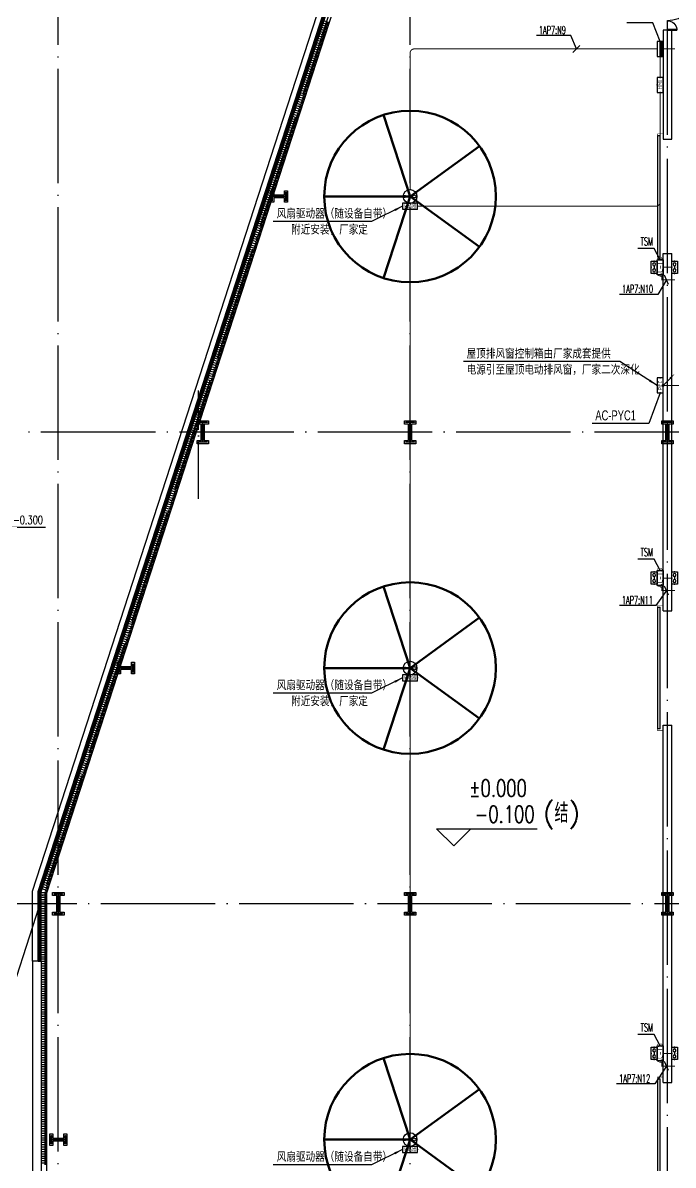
# Model space of a CAD drawing. Extents: x -1396510 to 1250330, y -1892470 to 1623980.
# Drawn here: x -286394 to -263654, y -791772 to -751806 of the extents above; entities that cross this region are included whole.
import ezdxf
from ezdxf.enums import TextEntityAlignment as Align

# ---------------------------------------------------------------- set-up
doc = ezdxf.new("R2010")
doc.units = 0
doc.header["$LTSCALE"] = 1000
doc.header["$MEASUREMENT"] = 0
doc.linetypes.add('10平面$0$DASH', pattern=[0.35, 0.25, -0.1])
doc.linetypes.add('DOTE', pattern=[2.42, 2, -0.2, 0.02, -0.2])
doc.layers.get('Defpoints').update_dxf_attribs({"color": 210})
for name, color, linetype in [('10平面$0$WINDOW', 4, 'Continuous'), ('99平面图例外参$0$A-HATCH-2', 251, 'Continuous'), ('A-AXIS-DOTE', 14, 'DOTE'), ('A-AXIS-DP', 126, 'Continuous'), ('A-HATCH-2', 251, 'Continuous'), ('A-LIN-V', 9, 'Continuous'), ('A-SFCE', 30, 'Continuous'), ('A-WINDOW', 140, 'Continuous'), ('AS-COLN', 6, 'Continuous'), ('AS-WALL', 40, 'Continuous'), ('DIM-照明', 3, 'Continuous'), ('DIM-箱柜', 3, 'Continuous'), ('EQUIP-动力', 3, 'Continuous'), ('EQUIP-箱柜', 3, 'Continuous'), ('LWIRE', 4, 'Continuous'), ('WIRE-照明', 1, 'Continuous'), ('建-墙-幕', 4, 'Continuous'), ('建-标高', 3, 'Continuous')]:
    doc.layers.add(name, color=color, linetype=linetype)
doc.layers.add('A-云线2', color=3, linetype='Continuous', plot=False)
doc.styles.add('_TEL_ATTDEF', font='GBENOR', dxfattribs={"width": 0.8, "height": 3, "bigfont": 'GBCBIG'})
doc.styles.add('_TEL_DIM', font='SIMPLEX', dxfattribs={"width": 0.8, "height": 3.5, "bigfont": 'HZTXT'})
doc.styles.add('A-STANDARD', font='SIMPLEX', dxfattribs={"bigfont": 'GBCBIG'})
doc.styles.add('HZTXT5', font='aa.shx', dxfattribs={"width": 0.7, "bigfont": 'hztxt.shx'})
doc.styles.get("Standard").update_dxf_attribs({"font": 'gbenor.shx', "bigfont": 'gbcbig.shx'})

# ---------------------------------------------------------------- blocks, each defined once
blk = doc.blocks.new('nt66')
at = {"layer": 'A-HATCH-2', "color": 8}
blk.add_lwpolyline([(-195840, 766870), (-195440, 766870), (-195440, 766758), (-195586, 766758), (-195586, 766182), (-195440, 766182), (-195440, 766070), (-195840, 766070), (-195840, 766182), (-195694, 766182), (-195694, 766758), (-195840, 766758)], close=True, dxfattribs=at)
at = {"layer": 'AS-COLN'}
blk.add_lwpolyline([(-195790, 766820), (-195490, 766820), (-195490, 766808), (-195636, 766808), (-195636, 766132), (-195490, 766132), (-195490, 766120), (-195790, 766120), (-195790, 766132), (-195644, 766132), (-195644, 766808), (-195790, 766808)], close=True, dxfattribs=at)
blk = doc.blocks.new('342343243')
at = {"layer": 'A-AXIS-DP', "color": 5}
blk.add_lwpolyline([(-155704, 832070), (-155404, 832070), (-155404, 832058), (-155550, 832058), (-155550, 831582), (-155404, 831582), (-155404, 831570), (-155704, 831570), (-155704, 831582), (-155558, 831582), (-155558, 832058), (-155704, 832058), (-155704, 832070)], close=True, dxfattribs=at)
at = {"layer": 'A-HATCH-2'}
blk.add_lwpolyline([(-155754, 832120), (-155354, 832120), (-155354, 832008), (-155500, 832008), (-155500, 831632), (-155354, 831632), (-155354, 831520), (-155754, 831520), (-155754, 831632), (-155608, 831632), (-155608, 832008), (-155754, 832008)], close=True, dxfattribs=at)
blk = doc.blocks.new('33333')
for p in [(-84464, -93400), (-77214, -93400), (-68214, -93400), (-89514, -109900), (-77214, -109900), (-68214, -109900)]:
    blk.add_blockref('nt66', p)
at = {"layer": 'A-AXIS-DP', "rotation": 270}
for p in [(-1109254, 525766), (-1114607, 509266), (-1116974, 492766)]:
    blk.add_blockref('342343243', p, dxfattribs=at)
blk = doc.blocks.new('w4324324')
at = {"layer": 'A-HATCH-2', "color": 0, "lineweight": 60}
for q in [(-1694760, 686605), (-1697614, 684532), (-1691907, 684532), (-1696524, 681178), (-1692997, 681178)]:
    blk.add_line((-1694760, 683605), q, dxfattribs=at)
blk.add_circle((-1694760, 683605), 3000, dxfattribs=at)
blk = doc.blocks.new('ner546')
at = {"layer": 'A-LIN-V', "color": 8}
for p in [(565280, 70256), (581780, 70256), (598280, 70256)]:
    blk.add_blockref('w4324324', p, dxfattribs=at)
blk = doc.blocks.new('3333')
at = {"layer": 'A-SFCE', "const_width": 20}
blk.add_lwpolyline([(-227064, 766320), (-227064, 766510), (-227244, 766510), (-227244, 766320)], dxfattribs=at)
blk = doc.blocks.new('99平面图例外参$0$$LinePat$填挖边坡')
at = {"color": 0}
for p, q in [((0, 0), (0, -1500)), ((300, 0), (300, -600))]:
    blk.add_line(p, q, dxfattribs=at)
at = {"layer": 'Defpoints', "color": 0}
blk.add_point((600, 0), dxfattribs=at)
blk = doc.blocks.new('10平面$0$$DorLib2D$00000126')
at = {"color": 0, "linetype": 'Continuous'}
for p, q in [((-0.532, 0.5), (-0.532, 0.9)), ((0.532, 0.9), (0.532, 0.5))]:
    blk.add_line(p, q, dxfattribs=at)
at = {"color": 0, "linetype": '10平面$0$DASH'}
for p, q in [((-0.532, 0.9), (0.532, 0.9)), ((-0.532, 0.5), (0.532, 0.5))]:
    blk.add_line(p, q, dxfattribs=at)
blk = doc.blocks.new('DOOR2DLIB$SYSLIB$00000123')
at = {"color": 0}
for p, q in [((0.475, -0.001), (0.475, 0.752)), ((0.475, 0.752), (0.5, 0.752)), ((0.5, -0.001), (0.5, 0.752)), ((-0.5, 0), (-0.5, 0.252)), ((-0.475, 0.252), (-0.5, 0.252)), ((-0.475, 0), (-0.475, 0.252)), ((-0.475, 0), (-0.5, 0)), ((0.475, -0.001), (0.5, -0.001))]:
    blk.add_line(p, q, dxfattribs=at)
for centre, radius, start, end in [((0.505, -0.002), 0.755, 92.2493, 179.7238), ((-0.501, 0.003), 0.251, 359.7899, 84.0974)]:
    blk.add_arc(centre, radius, start, end, dxfattribs=at)
blk = doc.blocks.new('世赫2#厂房一层0821')
at = {"layer": 'A-AXIS-DOTE', "color": 8, "ltscale": 2}
for p, q in [((0, -89188.9), (0, 6400)), ((12300, -89188.9), (12300, 6300)), ((21300, -87498.9), (21300, 6300)), ((163114.2, -49500), (-11095.8, -49500)), ((165204.2, -66000), (-11095.8, -66000))]:
    blk.add_line(p, q, dxfattribs=at)
at = {"layer": 'A-AXIS-DOTE', "color": 8}
blk.add_line((4900, -51830), (4900, -48040), dxfattribs=at)
at = {"layer": 'A-AXIS-DOTE', "color": 8, "ltscale": 2}
blk.add_lwpolyline([(-1898.6, -69910.4), (21947.6, 3584)], dxfattribs=at)
at = {"layer": 'A-LIN-V'}
for p, q in [((-400, -65615.8), (15503.8, -16600)), ((-400, -82650), (-400, -65615.8))]:
    blk.add_line(p, q, dxfattribs=at)
blk.add_lwpolyline([(-900, -68000), (-900, -65552.5), (16794.3, -11018.4), (17079.6, -11111)], dxfattribs=at)
at = {"layer": 'AS-WALL'}
for p, q in [((21450, -35430), (21150, -35430)), ((21150, -35430), (21150, -39250)), ((21450, -39250), (21450, -35430)), ((21150, -39250), (21450, -39250)), ((21150, -55750), (21150, -43250)), ((21150, -43250), (21450, -43250)), ((21450, -55750), (21450, -43250)), ((21150, -55750), (21450, -55750)), ((21150, -72250), (21150, -59750)), ((21150, -59750), (21450, -59750)), ((21450, -72250), (21450, -59750)), ((-900, -68000), (-900, -83150)), ((-600, -68000), (-900, -68000)), ((-600, -68000), (-600, -82850)), ((21150, -72250), (21450, -72250))]:
    blk.add_line(p, q, dxfattribs=at)
at = {"layer": '建-墙-幕'}
for p, q in [((-700, -65568.4), (9872.2, -32984.6)), ((-666.7, -65573.6), (9903.9, -32994.9)), ((-633.3, -65578.9), (9935.6, -33005.1)), ((-600, -65584.2), (9967.3, -33015.4)), ((-700, -68000), (-700, -65568.4)), ((-666.7, -68000), (-666.7, -65573.6)), ((-633.3, -68000), (-633.3, -65578.9)), ((-600, -68000), (-600, -65584.2)), ((-700, -68000), (-600, -68000))]:
    blk.add_line(p, q, dxfattribs=at)
at = {"layer": '建-标高', "color": 8}
for p, q in [((-2211.4, -52821.8), (-451.4, -52821.8)), ((13827.8, -63970), (13227.8, -63370)), ((13227.8, -63370), (16747.8, -63370)), ((13827.8, -63970), (14427.8, -63370))]:
    blk.add_line(p, q, dxfattribs=at)
at = {"layer": '10平面$0$WINDOW'}
for name, p, xscale, yscale, zscale, rotation in [('DOOR2DLIB$SYSLIB$00000123', (21300, -34780), 1300, -1300, 300, 90.00000000093488), ('10平面$0$$DorLib2D$00000126', (21150, -41250), -4000, -200, 200, 269.9999999997814), ('10平面$0$$DorLib2D$00000126', (21150, -57750), -4000, -200, 200, 269.9999999997814), ('10平面$0$$DorLib2D$00000126', (21150, -74250), -4000, -200, 200, 269.9999999997814)]:
    blk.add_blockref(name, p, dxfattribs=dict(at, xscale=xscale, yscale=yscale, zscale=zscale, rotation=rotation))
at = {"layer": '99平面图例外参$0$A-HATCH-2', "color": 203, "yscale": 0.1333333333333333, "zscale": 0.1333333333333333}
for p, xscale, rotation in [((9478.1, -35171.2), 0.133362719495067, 252.0237134181384), ((9330, -35627.9), 0.133362719495067, 252.0237134181384), ((9354.6, -35551.8), 0.133362719495067, 252.0237134181384), ((9379.3, -35475.7), 0.133362719495067, 252.0237134181384), ((9404, -35399.5), 0.133362719495067, 252.0237134181384), ((9428.7, -35323.4), 0.133362719495067, 252.0237134181384), ((9453.4, -35247.3), 0.133362719495067, 252.0237134181384), ((9206.5, -36008.4), 0.133362719495067, 252.0237134181384), ((9231.2, -35932.3), 0.133362719495067, 252.0237134181384), ((9255.9, -35856.2), 0.133362719495067, 252.0237134181384), ((9280.6, -35780.1), 0.133362719495067, 252.0237134181384), ((9305.3, -35704), 0.133362719495067, 252.0237134181384), ((9083, -36389), 0.133362719495067, 252.0237134181384), ((9107.7, -36312.9), 0.133362719495067, 252.0237134181384), ((9132.4, -36236.8), 0.133362719495067, 252.0237134181384), ((9157.1, -36160.7), 0.133362719495067, 252.0237134181384), ((9181.8, -36084.5), 0.133362719495067, 252.0237134181384), ((8959.5, -36769.6), 0.133362719495067, 252.0237134181384), ((8984.2, -36693.4), 0.133362719495067, 252.0237134181384), ((9008.9, -36617.3), 0.133362719495067, 252.0237134181384), ((9033.6, -36541.2), 0.133362719495067, 252.0237134181384), ((9058.3, -36465.1), 0.133362719495067, 252.0237134181384), ((8811.4, -37226.2), 0.133362719495067, 252.0237134181384), ((8836, -37150.1), 0.133362719495067, 252.0237134181384), ((8860.7, -37074), 0.133362719495067, 252.0237134181384), ((8885.4, -36997.9), 0.133362719495067, 252.0237134181384), ((8910.1, -36921.8), 0.133362719495067, 252.0237134181384), ((8934.8, -36845.7), 0.133362719495067, 252.0237134181384), ((8687.9, -37606.8), 0.133362719495067, 252.0237134181384), ((8712.6, -37530.7), 0.133362719495067, 252.0237134181384), ((8737.3, -37454.6), 0.133362719495067, 252.0237134181384), ((8762, -37378.4), 0.133362719495067, 252.0237134181384), ((8786.7, -37302.3), 0.133362719495067, 252.0237134181384), ((8564.4, -37987.3), 0.133362719495067, 252.0237134181384), ((8589.1, -37911.2), 0.133362719495067, 252.0237134181384), ((8613.8, -37835.1), 0.133362719495067, 252.0237134181384), ((8638.5, -37759), 0.133362719495067, 252.0237134181384), ((8663.2, -37682.9), 0.133362719495067, 252.0237134181384), ((8440.9, -38367.9), 0.133362719495067, 252.0237134181384), ((8465.6, -38291.8), 0.133362719495067, 252.0237134181384), ((8490.3, -38215.7), 0.133362719495067, 252.0237134181384), ((8515, -38139.6), 0.133362719495067, 252.0237134181384), ((8539.7, -38063.4), 0.133362719495067, 252.0237134181384), ((8292.7, -38824.6), 0.133362719495067, 252.0237134181384), ((8317.4, -38748.5), 0.133362719495067, 252.0237134181384), ((8342.1, -38672.3), 0.133362719495067, 252.0237134181384), ((8366.8, -38596.2), 0.133362719495067, 252.0237134181384), ((8391.5, -38520.1), 0.133362719495067, 252.0237134181384), ((8416.2, -38444), 0.133362719495067, 252.0237134181384), ((8169.3, -39205.1), 0.133362719495067, 252.0237134181384), ((8194, -39129), 0.133362719495067, 252.0237134181384), ((8218.7, -39052.9), 0.133362719495067, 252.0237134181384), ((8243.4, -38976.8), 0.133362719495067, 252.0237134181384), ((8268.1, -38900.7), 0.133362719495067, 252.0237134181384), ((8045.8, -39585.7), 0.133362719495067, 252.0237134181384), ((8070.5, -39509.6), 0.133362719495067, 252.0237134181384), ((8095.2, -39433.5), 0.133362719495067, 252.0237134181384), ((8119.9, -39357.3), 0.133362719495067, 252.0237134181384), ((8144.6, -39281.2), 0.133362719495067, 252.0237134181384), ((7922.3, -39966.2), 0.133362719495067, 252.0237134181384), ((7947, -39890.1), 0.133362719495067, 252.0237134181384), ((7971.7, -39814), 0.133362719495067, 252.0237134181384), ((7996.4, -39737.9), 0.133362719495067, 252.0237134181384), ((8021.1, -39661.8), 0.133362719495067, 252.0237134181384), ((7774.1, -40422.9), 0.133362719495067, 252.0237134181384), ((7798.8, -40346.8), 0.133362719495067, 252.0237134181384), ((7823.5, -40270.7), 0.133362719495067, 252.0237134181384), ((7848.2, -40194.6), 0.133362719495067, 252.0237134181384), ((7872.9, -40118.5), 0.133362719495067, 252.0237134181384), ((7897.6, -40042.3), 0.133362719495067, 252.0237134181384), ((7650.7, -40803.5), 0.133362719495067, 252.0237134181384), ((7675.4, -40727.4), 0.133362719495067, 252.0237134181384), ((7700.1, -40651.2), 0.133362719495067, 252.0237134181384), ((7724.8, -40575.1), 0.133362719495067, 252.0237134181384), ((7749.5, -40499), 0.133362719495067, 252.0237134181384), ((7527.2, -41184), 0.133362719495067, 252.0237134181384), ((7551.9, -41107.9), 0.133362719495067, 252.0237134181384), ((7576.6, -41031.8), 0.133362719495067, 252.0237134181384), ((7601.3, -40955.7), 0.133362719495067, 252.0237134181384), ((7626, -40879.6), 0.133362719495067, 252.0237134181384), ((7403.7, -41564.6), 0.133362719495067, 252.0237134181384), ((7428.4, -41488.5), 0.133362719495067, 252.0237134181384), ((7453.1, -41412.4), 0.133362719495067, 252.0237134181384), ((7477.8, -41336.2), 0.133362719495067, 252.0237134181384), ((7502.5, -41260.1), 0.133362719495067, 252.0237134181384), ((7255.5, -42021.2), 0.133362719495067, 252.0237134181384), ((7280.2, -41945.1), 0.133362719495067, 252.0237134181384), ((7304.9, -41869), 0.133362719495067, 252.0237134181384), ((7329.6, -41792.9), 0.133362719495067, 252.0237134181384), ((7354.3, -41716.8), 0.133362719495067, 252.0237134181384), ((7379, -41640.7), 0.133362719495067, 252.0237134181384), ((7132.1, -42401.8), 0.133362719495067, 252.0237134181384), ((7156.8, -42325.7), 0.133362719495067, 252.0237134181384), ((7181.5, -42249.6), 0.133362719495067, 252.0237134181384), ((7206.2, -42173.5), 0.133362719495067, 252.0237134181384), ((7230.9, -42097.4), 0.133362719495067, 252.0237134181384), ((7008.6, -42782.4), 0.133362719495067, 252.0237134181384), ((7033.3, -42706.3), 0.133362719495067, 252.0237134181384), ((7058, -42630.1), 0.133362719495067, 252.0237134181384), ((7082.7, -42554), 0.133362719495067, 252.0237134181384), ((7107.4, -42477.9), 0.133362719495067, 252.0237134181384), ((6885.1, -43162.9), 0.133362719495067, 252.0237134181384), ((6909.8, -43086.8), 0.133362719495067, 252.0237134181384), ((6934.5, -43010.7), 0.133362719495067, 252.0237134181384), ((6959.2, -42934.6), 0.133362719495067, 252.0237134181384), ((6983.9, -42858.5), 0.133362719495067, 252.0237134181384), ((6736.9, -43619.6), 0.133362719495067, 252.0237134181384), ((6761.6, -43543.5), 0.133362719495067, 252.0237134181384), ((6786.3, -43467.4), 0.133362719495067, 252.0237134181384), ((6811, -43391.3), 0.133362719495067, 252.0237134181384), ((6835.7, -43315.1), 0.133362719495067, 252.0237134181384), ((6860.4, -43239), 0.133362719495067, 252.0237134181384), ((6613.5, -44000.1), 0.133362719495067, 252.0237134181384), ((6638.2, -43924), 0.133362719495067, 252.0237134181384), ((6662.9, -43847.9), 0.133362719495067, 252.0237134181384), ((6687.6, -43771.8), 0.133362719495067, 252.0237134181384), ((6712.2, -43695.7), 0.133362719495067, 252.0237134181384), ((6490, -44380.7), 0.133362719495067, 252.0237134181384), ((6514.7, -44304.6), 0.133362719495067, 252.0237134181384), ((6539.4, -44228.5), 0.133362719495067, 252.0237134181384), ((6564.1, -44152.4), 0.133362719495067, 252.0237134181384), ((6588.8, -44076.3), 0.133362719495067, 252.0237134181384), ((6366.5, -44761.3), 0.133362719495067, 252.0237134181384), ((6391.2, -44685.1), 0.133362719495067, 252.0237134181384), ((6415.9, -44609), 0.133362719495067, 252.0237134181384), ((6440.6, -44532.9), 0.133362719495067, 252.0237134181384), ((6465.3, -44456.8), 0.133362719495067, 252.0237134181384), ((6218.3, -45217.9), 0.133362719495067, 252.0237134181384), ((6243, -45141.8), 0.133362719495067, 252.0237134181384), ((6267.7, -45065.7), 0.133362719495067, 252.0237134181384), ((6292.4, -44989.6), 0.133362719495067, 252.0237134181384), ((6317.1, -44913.5), 0.133362719495067, 252.0237134181384), ((6341.8, -44837.4), 0.133362719495067, 252.0237134181384), ((6094.9, -45598.5), 0.133362719495067, 252.0237134181384), ((6119.6, -45522.4), 0.133362719495067, 252.0237134181384), ((6144.3, -45446.3), 0.133362719495067, 252.0237134181384), ((6169, -45370.2), 0.133362719495067, 252.0237134181384), ((6193.6, -45294), 0.133362719495067, 252.0237134181384), ((5971.4, -45979), 0.133362719495067, 252.0237134181384), ((5996.1, -45902.9), 0.133362719495067, 252.0237134181384), ((6020.8, -45826.8), 0.133362719495067, 252.0237134181384), ((6045.5, -45750.7), 0.133362719495067, 252.0237134181384), ((6070.2, -45674.6), 0.133362719495067, 252.0237134181384), ((5847.9, -46359.6), 0.133362719495067, 252.0237134181384), ((5872.6, -46283.5), 0.133362719495067, 252.0237134181384), ((5897.3, -46207.4), 0.133362719495067, 252.0237134181384), ((5922, -46131.3), 0.133362719495067, 252.0237134181384), ((5946.7, -46055.2), 0.133362719495067, 252.0237134181384), ((5699.7, -46816.3), 0.133362719495067, 252.0237134181384), ((5724.4, -46740.2), 0.133362719495067, 252.0237134181384), ((5749.1, -46664), 0.133362719495067, 252.0237134181384), ((5773.8, -46587.9), 0.133362719495067, 252.0237134181384), ((5798.5, -46511.8), 0.133362719495067, 252.0237134181384), ((5823.2, -46435.7), 0.133362719495067, 252.0237134181384), ((5576.3, -47196.8), 0.133362719495067, 252.0237134181384), ((5601, -47120.7), 0.133362719495067, 252.0237134181384), ((5625.7, -47044.6), 0.133362719495067, 252.0237134181384), ((5650.4, -46968.5), 0.133362719495067, 252.0237134181384), ((5675, -46892.4), 0.133362719495067, 252.0237134181384), ((5452.8, -47577.4), 0.133362719495067, 252.0237134181384), ((5477.5, -47501.3), 0.133362719495067, 252.0237134181384), ((5502.2, -47425.2), 0.133362719495067, 252.0237134181384), ((5526.9, -47349.1), 0.133362719495067, 252.0237134181384), ((5551.6, -47272.9), 0.133362719495067, 252.0237134181384), ((5329.3, -47957.9), 0.133362719495067, 252.0237134181384), ((5354, -47881.8), 0.133362719495067, 252.0237134181384), ((5378.7, -47805.7), 0.133362719495067, 252.0237134181384), ((5403.4, -47729.6), 0.133362719495067, 252.0237134181384), ((5428.1, -47653.5), 0.133362719495067, 252.0237134181384), ((5181.1, -48414.6), 0.133362719495067, 252.0237134181384), ((5205.8, -48338.5), 0.133362719495067, 252.0237134181384), ((5230.5, -48262.4), 0.133362719495067, 252.0237134181384), ((5255.2, -48186.3), 0.133362719495067, 252.0237134181384), ((5279.9, -48110.2), 0.133362719495067, 252.0237134181384), ((5304.6, -48034.1), 0.133362719495067, 252.0237134181384), ((5057.7, -48795.2), 0.133362719495067, 252.0237134181384), ((5082.4, -48719.1), 0.133362719495067, 252.0237134181384), ((5107.1, -48642.9), 0.133362719495067, 252.0237134181384), ((5131.7, -48566.8), 0.133362719495067, 252.0237134181384), ((5156.4, -48490.7), 0.133362719495067, 252.0237134181384), ((4934.2, -49175.7), 0.133362719495067, 252.0237134181384), ((4958.9, -49099.6), 0.133362719495067, 252.0237134181384), ((4983.6, -49023.5), 0.133362719495067, 252.0237134181384), ((5008.3, -48947.4), 0.133362719495067, 252.0237134181384), ((5033, -48871.3), 0.133362719495067, 252.0237134181384), ((4810.7, -49556.3), 0.133362719495067, 252.0237134181384), ((4835.4, -49480.2), 0.133362719495067, 252.0237134181384), ((4860.1, -49404.1), 0.133362719495067, 252.0237134181384), ((4884.8, -49328), 0.133362719495067, 252.0237134181384), ((4909.5, -49251.8), 0.133362719495067, 252.0237134181384), ((4662.5, -50013), 0.133362719495067, 252.0237134181384), ((4687.2, -49936.8), 0.133362719495067, 252.0237134181384), ((4711.9, -49860.7), 0.133362719495067, 252.0237134181384), ((4736.6, -49784.6), 0.133362719495067, 252.0237134181384), ((4761.3, -49708.5), 0.133362719495067, 252.0237134181384), ((4786, -49632.4), 0.133362719495067, 252.0237134181384), ((4539.1, -50393.5), 0.133362719495067, 252.0237134181384), ((4563.8, -50317.4), 0.133362719495067, 252.0237134181384), ((4588.5, -50241.3), 0.133362719495067, 252.0237134181384), ((4613.1, -50165.2), 0.133362719495067, 252.0237134181384), ((4637.8, -50089.1), 0.133362719495067, 252.0237134181384), ((4415.6, -50774.1), 0.133362719495067, 252.0237134181384), ((4440.3, -50698), 0.133362719495067, 252.0237134181384), ((4465, -50621.8), 0.133362719495067, 252.0237134181384), ((4489.7, -50545.7), 0.133362719495067, 252.0237134181384), ((4514.4, -50469.6), 0.133362719495067, 252.0237134181384), ((4292.1, -51154.6), 0.133362719495067, 252.0237134181384), ((4316.8, -51078.5), 0.133362719495067, 252.0237134181384), ((4341.5, -51002.4), 0.133362719495067, 252.0237134181384), ((4366.2, -50926.3), 0.133362719495067, 252.0237134181384), ((4390.9, -50850.2), 0.133362719495067, 252.0237134181384), ((4143.9, -51611.3), 0.133362719495067, 252.0237134181384), ((4168.6, -51535.2), 0.133362719495067, 252.0237134181384), ((4193.3, -51459.1), 0.133362719495067, 252.0237134181384), ((4218, -51383), 0.133362719495067, 252.0237134181384), ((4242.7, -51306.9), 0.133362719495067, 252.0237134181384), ((4267.4, -51230.7), 0.133362719495067, 252.0237134181384), ((4020.5, -51991.9), 0.133362719495067, 252.0237134181384), ((4045.2, -51915.7), 0.133362719495067, 252.0237134181384), ((4069.9, -51839.6), 0.133362719495067, 252.0237134181384), ((4094.5, -51763.5), 0.133362719495067, 252.0237134181384), ((4119.2, -51687.4), 0.133362719495067, 252.0237134181384), ((3897, -52372.4), 0.133362719495067, 252.0237134181384), ((3921.7, -52296.3), 0.133362719495067, 252.0237134181384), ((3946.4, -52220.2), 0.133362719495067, 252.0237134181384), ((3971.1, -52144.1), 0.133362719495067, 252.0237134181384), ((3995.8, -52068), 0.133362719495067, 252.0237134181384), ((3773.5, -52753), 0.133362719495067, 252.0237134181384), ((3798.2, -52676.9), 0.133362719495067, 252.0237134181384), ((3822.9, -52600.7), 0.133362719495067, 252.0237134181384), ((3847.6, -52524.6), 0.133362719495067, 252.0237134181384), ((3872.3, -52448.5), 0.133362719495067, 252.0237134181384), ((3625.3, -53209.6), 0.133362719495067, 252.0237134181384), ((3650, -53133.5), 0.133362719495067, 252.0237134181384), ((3674.7, -53057.4), 0.133362719495067, 252.0237134181384), ((3699.4, -52981.3), 0.133362719495067, 252.0237134181384), ((3724.1, -52905.2), 0.133362719495067, 252.0237134181384), ((3748.8, -52829.1), 0.133362719495067, 252.0237134181384), ((3501.9, -53590.2), 0.133362719495067, 252.0237134181384), ((3526.6, -53514.1), 0.133362719495067, 252.0237134181384), ((3551.2, -53438), 0.133362719495067, 252.0237134181384), ((3575.9, -53361.9), 0.133362719495067, 252.0237134181384), ((3600.6, -53285.8), 0.133362719495067, 252.0237134181384), ((3378.4, -53970.8), 0.133362719495067, 252.0237134181384), ((3403.1, -53894.6), 0.133362719495067, 252.0237134181384), ((3427.8, -53818.5), 0.133362719495067, 252.0237134181384), ((3452.5, -53742.4), 0.133362719495067, 252.0237134181384), ((3477.2, -53666.3), 0.133362719495067, 252.0237134181384), ((3254.9, -54351.3), 0.133362719495067, 252.0237134181384), ((3279.6, -54275.2), 0.133362719495067, 252.0237134181384), ((3304.3, -54199.1), 0.133362719495067, 252.0237134181384), ((3329, -54123), 0.133362719495067, 252.0237134181384), ((3353.7, -54046.9), 0.133362719495067, 252.0237134181384), ((3106.7, -54808), 0.133362719495067, 252.0237134181384), ((3131.4, -54731.9), 0.133362719495067, 252.0237134181384), ((3156.1, -54655.8), 0.133362719495067, 252.0237134181384), ((3180.8, -54579.6), 0.133362719495067, 252.0237134181384), ((3205.5, -54503.5), 0.133362719495067, 252.0237134181384), ((3230.2, -54427.4), 0.133362719495067, 252.0237134181384), ((2983.3, -55188.5), 0.133362719495067, 252.0237134181384), ((3008, -55112.4), 0.133362719495067, 252.0237134181384), ((3032.6, -55036.3), 0.133362719495067, 252.0237134181384), ((3057.3, -54960.2), 0.133362719495067, 252.0237134181384), ((3082, -54884.1), 0.133362719495067, 252.0237134181384), ((2859.8, -55569.1), 0.133362719495067, 252.0237134181384), ((2884.5, -55493), 0.133362719495067, 252.0237134181384), ((2909.2, -55416.9), 0.133362719495067, 252.0237134181384), ((2933.9, -55340.8), 0.133362719495067, 252.0237134181384), ((2958.6, -55264.7), 0.133362719495067, 252.0237134181384), ((2736.3, -55949.7), 0.133362719495067, 252.0237134181384), ((2761, -55873.5), 0.133362719495067, 252.0237134181384), ((2785.7, -55797.4), 0.133362719495067, 252.0237134181384), ((2810.4, -55721.3), 0.133362719495067, 252.0237134181384), ((2835.1, -55645.2), 0.133362719495067, 252.0237134181384), ((2588.1, -56406.3), 0.133362719495067, 252.0237134181384), ((2612.8, -56330.2), 0.133362719495067, 252.0237134181384), ((2637.5, -56254.1), 0.133362719495067, 252.0237134181384), ((2662.2, -56178), 0.133362719495067, 252.0237134181384), ((2686.9, -56101.9), 0.133362719495067, 252.0237134181384), ((2711.6, -56025.8), 0.133362719495067, 252.0237134181384), ((2464.7, -56786.9), 0.133362719495067, 252.0237134181384), ((2489.4, -56710.8), 0.133362719495067, 252.0237134181384), ((2514, -56634.7), 0.133362719495067, 252.0237134181384), ((2538.7, -56558.5), 0.133362719495067, 252.0237134181384), ((2563.4, -56482.4), 0.133362719495067, 252.0237134181384), ((2341.2, -57167.4), 0.133362719495067, 252.0237134181384), ((2365.9, -57091.3), 0.133362719495067, 252.0237134181384), ((2390.6, -57015.2), 0.133362719495067, 252.0237134181384), ((2415.3, -56939.1), 0.133362719495067, 252.0237134181384), ((2440, -56863), 0.133362719495067, 252.0237134181384), ((2217.7, -57548), 0.133362719495067, 252.0237134181384), ((2242.4, -57471.9), 0.133362719495067, 252.0237134181384), ((2267.1, -57395.8), 0.133362719495067, 252.0237134181384), ((2291.8, -57319.7), 0.133362719495067, 252.0237134181384), ((2316.5, -57243.6), 0.133362719495067, 252.0237134181384), ((2069.5, -58004.7), 0.133362719495067, 252.0237134181384), ((2094.2, -57928.6), 0.133362719495067, 252.0237134181384), ((2118.9, -57852.4), 0.133362719495067, 252.0237134181384), ((2143.6, -57776.3), 0.133362719495067, 252.0237134181384), ((2168.3, -57700.2), 0.133362719495067, 252.0237134181384), ((2193, -57624.1), 0.133362719495067, 252.0237134181384), ((1946.1, -58385.2), 0.133362719495067, 252.0237134181384), ((1970.7, -58309.1), 0.133362719495067, 252.0237134181384), ((1995.4, -58233), 0.133362719495067, 252.0237134181384), ((2020.1, -58156.9), 0.133362719495067, 252.0237134181384), ((2044.8, -58080.8), 0.133362719495067, 252.0237134181384), ((1822.6, -58765.8), 0.133362719495067, 252.0237134181384), ((1847.3, -58689.7), 0.133362719495067, 252.0237134181384), ((1872, -58613.6), 0.133362719495067, 252.0237134181384), ((1896.7, -58537.4), 0.133362719495067, 252.0237134181384), ((1921.4, -58461.3), 0.133362719495067, 252.0237134181384), ((1699.1, -59146.3), 0.133362719495067, 252.0237134181384), ((1723.8, -59070.2), 0.133362719495067, 252.0237134181384), ((1748.5, -58994.1), 0.133362719495067, 252.0237134181384), ((1773.2, -58918), 0.133362719495067, 252.0237134181384), ((1797.9, -58841.9), 0.133362719495067, 252.0237134181384), ((1550.9, -59603), 0.133362719495067, 252.0237134181384), ((1575.6, -59526.9), 0.133362719495067, 252.0237134181384), ((1600.3, -59450.8), 0.133362719495067, 252.0237134181384), ((1625, -59374.7), 0.133362719495067, 252.0237134181384), ((1649.7, -59298.6), 0.133362719495067, 252.0237134181384), ((1674.4, -59222.4), 0.133362719495067, 252.0237134181384), ((1427.5, -59983.6), 0.133362719495067, 252.0237134181384), ((1452.1, -59907.5), 0.133362719495067, 252.0237134181384), ((1476.8, -59831.3), 0.133362719495067, 252.0237134181384), ((1501.5, -59755.2), 0.133362719495067, 252.0237134181384), ((1526.2, -59679.1), 0.133362719495067, 252.0237134181384), ((1304, -60364.1), 0.133362719495067, 252.0237134181384), ((1328.7, -60288), 0.133362719495067, 252.0237134181384), ((1353.4, -60211.9), 0.133362719495067, 252.0237134181384), ((1378.1, -60135.8), 0.133362719495067, 252.0237134181384), ((1402.8, -60059.7), 0.133362719495067, 252.0237134181384), ((1180.5, -60744.7), 0.133362719495067, 252.0237134181384), ((1205.2, -60668.6), 0.133362719495067, 252.0237134181384), ((1229.9, -60592.5), 0.133362719495067, 252.0237134181384), ((1254.6, -60516.3), 0.133362719495067, 252.0237134181384), ((1279.3, -60440.2), 0.133362719495067, 252.0237134181384), ((1032.3, -61201.3), 0.133362719495067, 252.0237134181384), ((1057, -61125.2), 0.133362719495067, 252.0237134181384), ((1081.7, -61049.1), 0.133362719495067, 252.0237134181384), ((1106.4, -60973), 0.133362719495067, 252.0237134181384), ((1131.1, -60896.9), 0.133362719495067, 252.0237134181384), ((1155.8, -60820.8), 0.133362719495067, 252.0237134181384), ((908.9, -61581.9), 0.133362719495067, 252.0237134181384), ((933.5, -61505.8), 0.133362719495067, 252.0237134181384), ((958.2, -61429.7), 0.133362719495067, 252.0237134181384), ((982.9, -61353.6), 0.133362719495067, 252.0237134181384), ((1007.6, -61277.5), 0.133362719495067, 252.0237134181384), ((785.4, -61962.5), 0.133362719495067, 252.0237134181384), ((810.1, -61886.4), 0.133362719495067, 252.0237134181384), ((834.8, -61810.2), 0.133362719495067, 252.0237134181384), ((859.5, -61734.1), 0.133362719495067, 252.0237134181384), ((884.2, -61658), 0.133362719495067, 252.0237134181384), ((661.9, -62343), 0.133362719495067, 252.0237134181384), ((686.6, -62266.9), 0.133362719495067, 252.0237134181384), ((711.3, -62190.8), 0.133362719495067, 252.0237134181384), ((736, -62114.7), 0.133362719495067, 252.0237134181384), ((760.7, -62038.6), 0.133362719495067, 252.0237134181384), ((513.7, -62799.7), 0.133362719495067, 252.0237134181384), ((538.4, -62723.6), 0.133362719495067, 252.0237134181384), ((563.1, -62647.5), 0.133362719495067, 252.0237134181384), ((587.8, -62571.4), 0.133362719495067, 252.0237134181384), ((612.5, -62495.2), 0.133362719495067, 252.0237134181384), ((637.2, -62419.1), 0.133362719495067, 252.0237134181384), ((390.2, -63180.2), 0.133362719495067, 252.0237134181384), ((414.9, -63104.1), 0.133362719495067, 252.0237134181384), ((439.6, -63028), 0.133362719495067, 252.0237134181384), ((464.3, -62951.9), 0.133362719495067, 252.0237134181384), ((489, -62875.8), 0.133362719495067, 252.0237134181384), ((266.8, -63560.8), 0.133362719495067, 252.0237134181384), ((291.5, -63484.7), 0.133362719495067, 252.0237134181384), ((316.2, -63408.6), 0.133362719495067, 252.0237134181384), ((340.9, -63332.5), 0.133362719495067, 252.0237134181384), ((365.6, -63256.4), 0.133362719495067, 252.0237134181384), ((143.3, -63941.4), 0.133362719495067, 252.0237134181384), ((168, -63865.3), 0.133362719495067, 252.0237134181384), ((192.7, -63789.1), 0.133362719495067, 252.0237134181384), ((217.4, -63713), 0.133362719495067, 252.0237134181384), ((242.1, -63636.9), 0.133362719495067, 252.0237134181384), ((-4.9, -64398), 0.133362719495067, 252.0237134181384), ((19.8, -64321.9), 0.133362719495067, 252.0237134181384), ((44.5, -64245.8), 0.133362719495067, 252.0237134181384), ((69.2, -64169.7), 0.133362719495067, 252.0237134181384), ((93.9, -64093.6), 0.133362719495067, 252.0237134181384), ((118.6, -64017.5), 0.133362719495067, 252.0237134181384), ((-128.4, -64778.6), 0.133362719495067, 252.0237134181384), ((-103.7, -64702.5), 0.133362719495067, 252.0237134181384), ((-79, -64626.4), 0.133362719495067, 252.0237134181384), ((-54.3, -64550.3), 0.133362719495067, 252.0237134181384), ((-29.6, -64474.1), 0.133362719495067, 252.0237134181384), ((-251.8, -65159.1), 0.133362719495067, 252.0237134181384), ((-227.1, -65083), 0.133362719495067, 252.0237134181384), ((-202.4, -65006.9), 0.133362719495067, 252.0237134181384), ((-177.7, -64930.8), 0.133362719495067, 252.0237134181384), ((-153, -64854.7), 0.133362719495067, 252.0237134181384), ((-375.3, -65539.7), 0.133362719495067, 252.0237134181384), ((-350.6, -65463.6), 0.133362719495067, 252.0237134181384), ((-325.9, -65387.5), 0.133362719495067, 252.0237134181384), ((-301.2, -65311.4), 0.133362719495067, 252.0237134181384), ((-276.5, -65235.3), 0.133362719495067, 252.0237134181384), ((-400, -65615.8), 0.1335983163058314, 270.0000000008098), ((-400, -65696), 0.1335983163058314, 270.0000000008098), ((-400, -65776.1), 0.1335983163058314, 270.0000000008098), ((-400, -65856.3), 0.1335983163058314, 270.0000000008098), ((-400, -65936.5), 0.1335983163058314, 270.0000000008098), ((-400, -66016.6), 0.1335983163058314, 270.0000000008098), ((-400, -66096.8), 0.1335983163058314, 270.0000000008098), ((-400, -66176.9), 0.1335983163058314, 270.0000000008098), ((-400, -66257.1), 0.1335983163058314, 270.0000000008098), ((-400, -66337.2), 0.1335983163058314, 270.0000000008098), ((-400, -66417.4), 0.1335983163058314, 270.0000000008098), ((-400, -66497.6), 0.1335983163058314, 270.0000000008098), ((-400, -66577.7), 0.1335983163058314, 270.0000000008098), ((-400, -66657.9), 0.1335983163058314, 270.0000000008098), ((-400, -66738), 0.1335983163058314, 270.0000000008098), ((-400, -66818.2), 0.1335983163058314, 270.0000000008098), ((-400, -66898.4), 0.1335983163058314, 270.0000000008098), ((-400, -66978.5), 0.1335983163058314, 270.0000000008098), ((-400, -67058.7), 0.1335983163058314, 270.0000000008098), ((-400, -67138.8), 0.1335983163058314, 270.0000000008098), ((-400, -67219), 0.1335983163058314, 270.0000000008098), ((-400, -67299.2), 0.1335983163058314, 270.0000000008098), ((-400, -67379.3), 0.1335983163058314, 270.0000000008098), ((-400, -67459.5), 0.1335983163058314, 270.0000000008098), ((-400, -67539.6), 0.1335983163058314, 270.0000000008098), ((-400, -67619.8), 0.1335983163058314, 270.0000000008098), ((-400, -67700), 0.1335983163058314, 270.0000000008098), ((-400, -67780.1), 0.1335983163058314, 270.0000000008098), ((-400, -67860.3), 0.1335983163058314, 270.0000000008098), ((-400, -67940.4), 0.1335983163058314, 270.0000000008098), ((-400, -68020.6), 0.1335983163058314, 270.0000000008098), ((-400, -68100.7), 0.1335983163058314, 270.0000000008098), ((-400, -68180.9), 0.1335983163058314, 270.0000000008098), ((-400, -68261.1), 0.1335983163058314, 270.0000000008098), ((-400, -68341.2), 0.1335983163058314, 270.0000000008098), ((-400, -68421.4), 0.1335983163058314, 270.0000000008098), ((-400, -68501.5), 0.1335983163058314, 270.0000000008098), ((-400, -68581.7), 0.1335983163058314, 270.0000000008098), ((-400, -68661.9), 0.1335983163058314, 270.0000000008098), ((-400, -68742), 0.1335983163058314, 270.0000000008098), ((-400, -68822.2), 0.1335983163058314, 270.0000000008098), ((-400, -68902.3), 0.1335983163058314, 270.0000000008098), ((-400, -68982.5), 0.1335983163058314, 270.0000000008098), ((-400, -69062.7), 0.1335983163058314, 270.0000000008098), ((-400, -69142.8), 0.1335983163058314, 270.0000000008098), ((-400, -69223), 0.1335983163058314, 270.0000000008098), ((-400, -69303.1), 0.1335983163058314, 270.0000000008098), ((-400, -69383.3), 0.1335983163058314, 270.0000000008098), ((-400, -69463.4), 0.1335983163058314, 270.0000000008098), ((-400, -69543.6), 0.1335983163058314, 270.0000000008098), ((-400, -69623.8), 0.1335983163058314, 270.0000000008098), ((-400, -69703.9), 0.1335983163058314, 270.0000000008098), ((-400, -69784.1), 0.1335983163058314, 270.0000000008098), ((-400, -69864.2), 0.1335983163058314, 270.0000000008098), ((-400, -69944.4), 0.1335983163058314, 270.0000000008098), ((-400, -70024.6), 0.1335983163058314, 270.0000000008098), ((-400, -70104.7), 0.1335983163058314, 270.0000000008098), ((-400, -70184.9), 0.1335983163058314, 270.0000000008098), ((-400, -70265), 0.1335983163058314, 270.0000000008098), ((-400, -70345.2), 0.1335983163058314, 270.0000000008098), ((-400, -70425.4), 0.1335983163058314, 270.0000000008098), ((-400, -70505.5), 0.1335983163058314, 270.0000000008098), ((-400, -70585.7), 0.1335983163058314, 270.0000000008098), ((-400, -70665.8), 0.1335983163058314, 270.0000000008098), ((-400, -70746), 0.1335983163058314, 270.0000000008098), ((-400, -70826.2), 0.1335983163058314, 270.0000000008098), ((-400, -70906.3), 0.1335983163058314, 270.0000000008098), ((-400, -70986.5), 0.1335983163058314, 270.0000000008098), ((-400, -71066.6), 0.1335983163058314, 270.0000000008098), ((-400, -71146.8), 0.1335983163058314, 270.0000000008098), ((-400, -71226.9), 0.1335983163058314, 270.0000000008098), ((-400, -71307.1), 0.1335983163058314, 270.0000000008098), ((-400, -71387.3), 0.1335983163058314, 270.0000000008098), ((-400, -71467.4), 0.1335983163058314, 270.0000000008098), ((-400, -71547.6), 0.1335983163058314, 270.0000000008098), ((-400, -71627.7), 0.1335983163058314, 270.0000000008098), ((-400, -71707.9), 0.1335983163058314, 270.0000000008098), ((-400, -71788.1), 0.1335983163058314, 270.0000000008098), ((-400, -71868.2), 0.1335983163058314, 270.0000000008098), ((-400, -71948.4), 0.1335983163058314, 270.0000000008098), ((-400, -72028.5), 0.1335983163058314, 270.0000000008098), ((-400, -72108.7), 0.1335983163058314, 270.0000000008098), ((-400, -72188.9), 0.1335983163058314, 270.0000000008098), ((-400, -72269), 0.1335983163058314, 270.0000000008098), ((-400, -72349.2), 0.1335983163058314, 270.0000000008098), ((-400, -72429.3), 0.1335983163058314, 270.0000000008098), ((-400, -72509.5), 0.1335983163058314, 270.0000000008098), ((-400, -72589.6), 0.1335983163058314, 270.0000000008098), ((-400, -72669.8), 0.1335983163058314, 270.0000000008098), ((-400, -72750), 0.1335983163058314, 270.0000000008098), ((-400, -72830.1), 0.1335983163058314, 270.0000000008098), ((-400, -72910.3), 0.1335983163058314, 270.0000000008098), ((-400, -72990.4), 0.1335983163058314, 270.0000000008098), ((-400, -73070.6), 0.1335983163058314, 270.0000000008098), ((-400, -73150.8), 0.1335983163058314, 270.0000000008098), ((-400, -73230.9), 0.1335983163058314, 270.0000000008098), ((-400, -73311.1), 0.1335983163058314, 270.0000000008098), ((-400, -73391.2), 0.1335983163058314, 270.0000000008098), ((-400, -73471.4), 0.1335983163058314, 270.0000000008098), ((-400, -73551.6), 0.1335983163058314, 270.0000000008098), ((-400, -73631.7), 0.1335983163058314, 270.0000000008098), ((-400, -73711.9), 0.1335983163058314, 270.0000000008098), ((-400, -73792), 0.1335983163058314, 270.0000000008098), ((-400, -73872.2), 0.1335983163058314, 270.0000000008098), ((-400, -73952.4), 0.1335983163058314, 270.0000000008098), ((-400, -74032.5), 0.1335983163058314, 270.0000000008098), ((-400, -74112.7), 0.1335983163058314, 270.0000000008098), ((-400, -74192.8), 0.1335983163058314, 270.0000000008098), ((-400, -74273), 0.1335983163058314, 270.0000000008098), ((-400, -74353.1), 0.1335983163058314, 270.0000000008098), ((-400, -74433.3), 0.1335983163058314, 270.0000000008098), ((-400, -74513.5), 0.1335983163058314, 270.0000000008098), ((-400, -74593.6), 0.1335983163058314, 270.0000000008098), ((-400, -74673.8), 0.1335983163058314, 270.0000000008098), ((-400, -74753.9), 0.1335983163058314, 270.0000000008098), ((-400, -74834.1), 0.1335983163058314, 270.0000000008098), ((-400, -74914.3), 0.1335983163058314, 270.0000000008098), ((-400, -74994.4), 0.1335983163058314, 270.0000000008098), ((-400, -75074.6), 0.1335983163058314, 270.0000000008098)]:
    blk.add_blockref('99平面图例外参$0$$LinePat$填挖边坡', p, dxfattribs=dict(at, xscale=xscale, rotation=rotation))
at = {"layer": 'A-LIN-V', "color": 8, "rotation": 90.00000000000001}
blk.add_blockref('ner546', (766160.7, 1055230), dxfattribs=at)
at = {"layer": 'A-SFCE'}
for p in [(248204.2, -805570), (248204.2, -822070), (248204.2, -838570)]:
    blk.add_blockref('3333', p, dxfattribs=at)
at = {"layer": 'A-SFCE', "xscale": -1, "rotation": 180}
for p in [(248214.2, 723070), (248204.2, 706570)]:
    blk.add_blockref('3333', p, dxfattribs=at)
at = {"layer": 'A-WINDOW'}
blk.add_blockref('33333', (285154.2, -722570), dxfattribs=at)
at = {"layer": '建-标高', "color": 7, "style": 'A-STANDARD', "width": 0.705882}
for s, height, p in [('-0.300', 297.5, (-1581.4, -52716.8)), ('%%P0.000', 595, (14367.8, -62250)), ('-0.100', 595, (14567.8, -63160))]:
    blk.add_text(s, height=height, dxfattribs=at).set_placement(p)
at = {"layer": '建-标高', "color": 7, "style": 'A-STANDARD'}
blk.add_text('(结)', height=675.18, dxfattribs=at).set_placement((16947.8, -63160))
blk = doc.blocks.new('$equip$00002854')
for p, q in [((-0.62, 0.13), (-0.1, 0.02)), ((-0.62, -0.13), (-0.62, 0.13)), ((0.62, 0.13), (0.1, 0.02)), ((0.62, -0.13), (0.62, 0.13)), ((-0.1, -0.02), (-0.62, -0.13)), ((0.1, -0.02), (0.62, -0.13))]:
    blk.add_line(p, q)
at = {"const_width": 0.0571}
blk.add_lwpolyline([(-0.69, 0, 1), (0.69, 0, 1), (-0.69, 0, 1.215985)], format="xyb", dxfattribs=at)
for radius in [0.688, 0.104]:
    blk.add_circle((0, 0), radius)
for p in [(-0.69, 0), (0, 0.69), (0.69, 0), (0, -0.69)]:
    blk.add_point(p)
at = {"color": 7, "style": '_TEL_DIM', "flags": 1}
for tag in ['A', 'REMARK']:
    blk.add_attdef(tag, text='', height=0.00002, dxfattribs=at).set_placement((0, 0), align=Align.MIDDLE_CENTER)
blk = doc.blocks.new('$equip$00002926')
for p, q in [((0.75, 0.6), (-0.75, 0.6)), ((-0.75, 0.6), (-0.75, 0)), ((-0.75, 0), (0.75, 0)), ((0.75, 0), (0.75, 0.6))]:
    blk.add_line(p, q)
at = {"const_width": 0.0571}
blk.add_lwpolyline([(-0.75, 0.6), (-0.75, 0), (0.75, 0), (0.75, 0.6), (-0.75, 0.6), (-0.75, 0)], dxfattribs=at)
for p in [(-0.75, 0.3), (0, 0.6), (0, 0), (0.75, 0.3)]:
    blk.add_point(p)
at = {"color": 7, "style": '_TEL_DIM'}
blk.add_attdef('$TEXT$', text='', height=0.4, dxfattribs=at).set_placement((0, 0.3), align=Align.MIDDLE_CENTER)
at = {"color": 7, "style": '_TEL_DIM', "flags": 1}
for tag in ['A', 'REMARK']:
    blk.add_attdef(tag, text='', height=0.00002, dxfattribs=at).set_placement((0, 0), align=Align.MIDDLE_CENTER)
blk = doc.blocks.new('$equip$00002705')
for p, q in [((-0.75, 0.6), (-0.75, 0)), ((0.75, 0.6), (-0.75, 0.6)), ((-0.75, 0), (0.75, 0)), ((0.75, 0), (0.75, 0.6))]:
    blk.add_line(p, q)
at = {"const_width": 0.0571}
blk.add_lwpolyline([(-0.75, 0.6), (-0.75, 0), (0.75, 0), (0.75, 0.6), (-0.75, 0.6), (-0.75, 0)], dxfattribs=at)
for p in [(-0.75, 0.3), (0, 0.6), (0, 0), (0.75, 0.3)]:
    blk.add_point(p)
at = {"color": 7, "style": '_TEL_DIM', "flags": 1}
for tag in ['REMARK', 'A']:
    blk.add_attdef(tag, text='', height=0.4, dxfattribs=at).set_placement((0, 0), align=Align.MIDDLE_CENTER)
at = {"color": 7, "style": '_TEL_DIM'}
blk.add_attdef('$TEXT$', text='', height=0.4, dxfattribs=at).set_placement((0, 0.3), align=Align.MIDDLE_CENTER)
blk = doc.blocks.new('$equip$00002708')
for p, q in [((-0.75, 0.6), (-0.75, 0)), ((0.75, 0.6), (-0.75, 0.6)), ((-0.75, 0), (0.75, 0)), ((0.75, 0), (0.75, 0.6))]:
    blk.add_line(p, q)
at = {"const_width": 0.0571}
blk.add_lwpolyline([(-0.75, 0.6), (-0.75, 0), (0.75, 0), (0.75, 0.6), (-0.75, 0.6), (-0.75, 0)], dxfattribs=at)
for p in [(-0.75, 0.3), (0, 0.6), (0, 0), (0.75, 0.3)]:
    blk.add_point(p)
at = {"color": 7, "style": '_TEL_DIM', "flags": 1}
for tag in ['REMARK', 'A']:
    blk.add_attdef(tag, text='', height=0.4, dxfattribs=at).set_placement((0, 0), align=Align.MIDDLE_CENTER)
at = {"color": 7, "style": '_TEL_DIM'}
blk.add_attdef('$TEXT$', text='', height=0.4, dxfattribs=at).set_placement((0, 0.3), align=Align.MIDDLE_CENTER)
blk = doc.blocks.new('$equip$00002868')
for p, q in [((-0.62, 0.29), (-0.62, -0.29)), ((0.62, 0.29), (-0.62, 0.29)), ((-0.15, 0.01), (0.15, 0.01)), ((0.62, -0.29), (0.62, 0.29)), ((-0.62, -0.29), (0.62, -0.29))]:
    blk.add_line(p, q)
at = {"const_width": 0.0571}
blk.add_lwpolyline([(-0.62, 0.29), (-0.62, -0.29), (0.62, -0.29), (0.62, 0.29), (-0.62, 0.29), (-0.62, -0.29)], dxfattribs=at)
for centre in [(-0.3, 0.01), (0.3, 0.01)]:
    blk.add_circle(centre, 0.15)
for p in [(-0.62, 0), (0, 0.29), (0.62, 0), (0, -0.29)]:
    blk.add_point(p)
at = {"color": 7, "style": '_TEL_DIM', "flags": 1}
for tag in ['A', 'REMARK']:
    blk.add_attdef(tag, text='', height=0.00002, dxfattribs=at).set_placement((0, 0), align=Align.MIDDLE_CENTER)
blk = doc.blocks.new('$TelecSys$00000079')
for p, q in [((0.7, 0.7), (0, 0)), ((0.1, 0.1), (0.1, 0.1)), ((-0.1, -0.1), (-0.1, -0.1))]:
    blk.add_line(p, q)
at = {"const_width": 0.142}
blk.add_lwpolyline([(-0.07, 0, 1), (0.07, 0, 1)], format="xyb", close=True, dxfattribs=at)
blk.add_solid([(0.63, 0.77), (0.77, 0.63), (1.15, 1.15)])
at = {"width": 0.8, "flags": 9}
blk.add_attdef('A', (0, 0), '', height=0.00002, dxfattribs=at)
blk = doc.blocks.new('*X128')
at = {"color": 0}
for p, q in [((-250, 33), (-183, 100)), ((-250, 68), (-218, 100)), ((-247, 0), (-147, 100)), ((-212, 0), (-112, 100)), ((-177, 0), (-77, 100)), ((-141, 0), (-41, 100)), ((-106, 0), (-6, 100)), ((-71, 0), (29, 100)), ((-35, 0), (65, 100)), ((0, 0), (100, 100)), ((35, 0), (135, 100)), ((71, 0), (171, 100)), ((106, 0), (206, 100)), ((141, 0), (241, 100)), ((177, 0), (250, 73)), ((212, 0), (250, 38)), ((247, 0), (250, 3))]:
    blk.add_line(p, q, dxfattribs=at)
blk = doc.blocks.new('$equip$00002929')
for p, q in [((-0.75, 0.6), (-0.75, 0)), ((0.75, 0.6), (-0.75, 0.6)), ((-0.75, 0.3), (0.75, 0.3)), ((-0.75, 0), (0.75, 0)), ((0.75, 0), (0.75, 0.6))]:
    blk.add_line(p, q)
for points, const_width in [([(-0.75, 0.15), (0.75, 0.15)], 0.3), ([(-0.75, 0.6), (-0.75, 0), (0.75, 0), (0.75, 0.6), (-0.75, 0.6), (-0.75, 0)], 0.0571)]:
    blk.add_lwpolyline(points, dxfattribs=dict(const_width=const_width))
for p in [(-0.75, 0.3), (0, 0.6), (0, 0), (0.75, 0.3)]:
    blk.add_point(p)
at = {"xscale": 0.00300000000061118, "yscale": 0.00300000000061118, "zscale": 0.00300000000061118}
blk.add_blockref('*X128', (0, 0), dxfattribs=at)
at = {"color": 7, "style": '_TEL_DIM', "flags": 1}
for tag in ['A', 'REMARK']:
    blk.add_attdef(tag, text='', height=0.00002, dxfattribs=at).set_placement((0, 0), align=Align.MIDDLE_CENTER)

msp = doc.modelspace()

# ---------------------------------------------------------------- linework, layer by layer
at = {"layer": 'DIM-照明'}
for p, q in [((-266911.5, -752594), (-267158.9, -752841.5)), ((-263817.7, -760958.2), (-263959.3, -760638.1)), ((-263819.9, -771830), (-263961.5, -771510)), ((-263811.3, -788463.3), (-263952.9, -788143.3))]:
    msp.add_line(p, q, dxfattribs=at)
for points in [[(-267229.2, -752246.6), (-268436.2, -752246.6)], [(-267035.2, -752717.8), (-267229.2, -752246.6)], [(-263888.5, -760798.2), (-264185.8, -761307.3)], [(-264185.8, -761307.3), (-265528.8, -761307.3)], [(-263890.7, -771670), (-264263.5, -772191.4)], [(-264263.5, -772191.4), (-265534.5, -772191.4)], [(-263882.1, -788303.3), (-264288.8, -788930.5)], [(-264288.8, -788930.5), (-265631.8, -788930.5)]]:
    msp.add_lwpolyline(points, dxfattribs=at)
at = {"layer": 'DIM-箱柜'}
for p, q in [((-264363.9, -751811.2), (-265276.5, -751811.2)), ((-264109.2, -752455.3), (-264363.9, -751811.2)), ((-273116.7, -758225.6), (-274200, -758760)), ((-274200, -758760), (-277640, -758760)), ((-264323.4, -759698.2), (-264894.3, -759698.2)), ((-264109.2, -760095.7), (-264323.4, -759698.2)), ((-265520, -763660), (-270980, -763660)), ((-264214.2, -764490), (-265520, -763660)), ((-264109.2, -764752.5), (-264510, -765820)), ((-264510, -765820), (-266480, -765820)), ((-264323.4, -770570), (-264894.3, -770570)), ((-264109.2, -770967.5), (-264323.4, -770570)), ((-273116.7, -774725.6), (-274200, -775260)), ((-274200, -775260), (-277640, -775260)), ((-264323.4, -787203.3), (-264894.3, -787203.3)), ((-264109.2, -787600.8), (-264323.4, -787203.3)), ((-273116.7, -791225.6), (-274200, -791760)), ((-274200, -791760), (-277640, -791760))]:
    msp.add_line(p, q, dxfattribs=at)
for points in [[(-273116.7, -758225.6, 0, 80, 0), (-273385.7, -758358.3, 0, 0, 0)], [(-264214.2, -764490, 0, 80, 0), (-264467.4, -764329.1, 0, 0, 0)], [(-273116.7, -774725.6, 0, 80, 0), (-273385.7, -774858.3, 0, 0, 0)], [(-273116.7, -791225.6, 0, 80, 0), (-273385.7, -791358.3, 0, 0, 0)]]:
    msp.add_lwpolyline(points, format="xyseb", dxfattribs=at)
at = {"layer": 'WIRE-照明', "linetype": 'Continuous', "const_width": 35}
for points in [[(-272704.2, -752717.8, 0.4142136), (-272854.2, -752867.8)], [(-264259.2, -758225.6, 0.4142136), (-264109.2, -758075.6)]]:
    msp.add_lwpolyline(points, format="xyb", dxfattribs=at)
for points in [[(-272854.2, -757639.4), (-272854.2, -752867.8)], [(-272704.2, -752717.8), (-264214.2, -752717.8)], [(-264004.2, -752717.8), (-263590, -752717.8)], [(-264109.2, -752980.3), (-264109.2, -753717.5)], [(-264109.2, -758075.6), (-264109.2, -754242.5)], [(-272854.2, -774139.4), (-272854.2, -758330.6)], [(-272591.7, -758225.6), (-264259.2, -758225.6)], [(-263704.2, -760358.2), (-264004.2, -760358.2)], [(-264049.2, -760648.2), (-264049.2, -760620.7)], [(-263590, -760798.2), (-264049.2, -760798.2), (-264049.2, -760620.7)], [(-264004.2, -764490), (-262980, -764490)], [(-263704.2, -771230), (-264004.2, -771230)], [(-264049.2, -771520), (-264049.2, -771492.5)], [(-263590, -771670), (-264049.2, -771670), (-264049.2, -771492.5)], [(-272854.2, -790639.4), (-272854.2, -774830.6)], [(-264049.2, -788153.3), (-264049.2, -788125.8)], [(-263590, -788303.3), (-264049.2, -788303.3), (-264049.2, -788125.8)], [(-263704.2, -787863.3), (-264004.2, -787863.3)]]:
    msp.add_lwpolyline(points, dxfattribs=at)

# ---------------------------------------------------------------- block references
at = {"layer": 'A-云线2'}
msp.add_blockref('世赫2#厂房一层0821', (-285154.2, -716630), dxfattribs=at)
at = {"layer": 'EQUIP-动力', "xscale": 350, "yscale": 350, "zscale": 350}
for p in [(-272854.2, -757880), (-272854.2, -774380), (-272854.2, -790880)]:
    msp.add_blockref('$equip$00002854', p, dxfattribs=at)
at = {"layer": 'EQUIP-动力', "linetype": 'ByBlock', "xscale": -350, "yscale": 350, "zscale": 350, "rotation": 90}
for p in [(-264316.3, -760358.6), (-263602.1, -760358.6), (-264316.3, -771230.4), (-263602.1, -771230.4), (-264316.3, -787863.7), (-263602.1, -787863.7)]:
    msp.add_blockref('$equip$00002868', p, dxfattribs=at)
at = {"layer": 'EQUIP-箱柜', "xscale": 350, "yscale": 350, "zscale": 350, "rotation": 89.99999999999999}
msp.add_blockref('$equip$00002929', (-264004.2, -752717.8), dxfattribs=at)
at = {"layer": 'EQUIP-箱柜'}
ref = msp.add_blockref('$equip$00002705', (-264004.2, -753980), dxfattribs=dict(at, xscale=350, yscale=350, zscale=350, rotation=90))
ref.add_attrib('$TEXT$', 'HMI', dxfattribs={"layer": '0', "color": 7, "height": 140, "rotation": 90, "style": '_TEL_ATTDEF'}).set_placement((-264109.2, -753980), align=Align.MIDDLE_CENTER)
ref = msp.add_blockref('$equip$00002926', (-272854.2, -758330.6), dxfattribs=dict(at, xscale=350, yscale=350, zscale=350))
ref.add_attrib('$TEXT$', '驱动器', dxfattribs={"layer": '0', "color": 7, "height": 140, "style": '_TEL_ATTDEF'}).set_placement((-272854.2, -758225.6), align=Align.MIDDLE_CENTER)
at = {"layer": 'EQUIP-箱柜', "linetype": 'ByBlock'}
ref = msp.add_blockref('$equip$00002708', (-264214.2, -760359), dxfattribs=dict(at, xscale=-350, yscale=350, zscale=350, rotation=270))
ref.add_attrib('$TEXT$', 'AC-TS', dxfattribs={"layer": '0', "color": 7, "height": 175, "rotation": 90, "style": '_TEL_ATTDEF'}).set_placement((-264120.3, -760359), align=Align.MIDDLE_CENTER)
at = {"layer": 'EQUIP-箱柜'}
ref = msp.add_blockref('$equip$00002708', (-264004.2, -764490), dxfattribs=dict(at, xscale=350, yscale=350, zscale=350, rotation=90))
ref.add_attrib('$TEXT$', 'PFC', dxfattribs={"layer": '0', "color": 7, "height": 140, "rotation": 90, "style": '_TEL_ATTDEF'}).set_placement((-264109.2, -764490), align=Align.MIDDLE_CENTER)
at = {"layer": 'EQUIP-箱柜', "linetype": 'ByBlock'}
ref = msp.add_blockref('$equip$00002708', (-264214.2, -771230.8), dxfattribs=dict(at, xscale=-350, yscale=350, zscale=350, rotation=270))
ref.add_attrib('$TEXT$', 'AC-TS', dxfattribs={"layer": '0', "color": 7, "height": 175, "rotation": 90, "style": '_TEL_ATTDEF'}).set_placement((-264120.3, -771230.8), align=Align.MIDDLE_CENTER)
at = {"layer": 'EQUIP-箱柜'}
ref = msp.add_blockref('$equip$00002926', (-272854.2, -774830.6), dxfattribs=dict(at, xscale=350, yscale=350, zscale=350))
ref.add_attrib('$TEXT$', '驱动器', dxfattribs={"layer": '0', "color": 7, "height": 140, "style": '_TEL_ATTDEF'}).set_placement((-272854.2, -774725.6), align=Align.MIDDLE_CENTER)
at = {"layer": 'EQUIP-箱柜', "linetype": 'ByBlock'}
ref = msp.add_blockref('$equip$00002708', (-264214.2, -787864.1), dxfattribs=dict(at, xscale=-350, yscale=350, zscale=350, rotation=270))
ref.add_attrib('$TEXT$', 'AC-TS', dxfattribs={"layer": '0', "color": 7, "height": 175, "rotation": 90, "style": '_TEL_ATTDEF'}).set_placement((-264120.3, -787864.1), align=Align.MIDDLE_CENTER)
at = {"layer": 'EQUIP-箱柜'}
ref = msp.add_blockref('$equip$00002926', (-272854.2, -791330.6), dxfattribs=dict(at, xscale=350, yscale=350, zscale=350))
ref.add_attrib('$TEXT$', '驱动器', dxfattribs={"layer": '0', "color": 7, "height": 140, "style": '_TEL_ATTDEF'}).set_placement((-272854.2, -791225.6), align=Align.MIDDLE_CENTER)
at = {"layer": 'LWIRE', "xscale": 350, "yscale": 350, "zscale": 350}
msp.add_blockref('$TelecSys$00000079', (-264004.2, -764490), dxfattribs=at)

# ---------------------------------------------------------------- texts
at = {"layer": 'DIM-照明', "color": 7, "style": '_TEL_DIM', "width": 0.6}
for s, p in [('1AP7:N9', (-268348.7, -752196.6)), ('1AP7:N10', (-265441.3, -761257.3)), ('1AP7:N11', (-265447, -772141.4)), ('1AP7:N12', (-265544.3, -788880.5))]:
    msp.add_text(s, height=280, dxfattribs=at).set_placement(p)
at = {"layer": 'DIM-箱柜', "color": 7}
for s, height, style, width, p in [('风扇驱动器（随设备自带）', 350, '_TEL_DIM', 0.8, (-277517.3, -758655)), ('附近安装，厂家定', 350, '_TEL_DIM', 0.8, (-277014.6, -759215)), ('TSM', 280, '_TEL_DIM', 0.6, (-264789.3, -759593.2)), ('屋顶排风窗控制箱由厂家成套提供', 350, '_TEL_DIM', 0.8, (-270875, -763555)), ('电源引至屋顶电动排风窗，厂家二次深化', 350, '_TEL_DIM', 0.8, (-270875, -764115)), ('AC-PYC1', 350, 'HZTXT5', 0.7, (-266375, -765715)), ('TSM', 280, '_TEL_DIM', 0.6, (-264789.3, -770465)), ('风扇驱动器（随设备自带）', 350, '_TEL_DIM', 0.8, (-277517.3, -775155)), ('附近安装，厂家定', 350, '_TEL_DIM', 0.8, (-277014.6, -775715)), ('TSM', 280, '_TEL_DIM', 0.6, (-264789.3, -787098.3)), ('风扇驱动器（随设备自带）', 350, '_TEL_DIM', 0.8, (-277517.3, -791655))]:
    msp.add_text(s, height=height, dxfattribs=dict(at, style=style, width=width)).set_placement(p)

doc.saveas('drawing.dxf')
